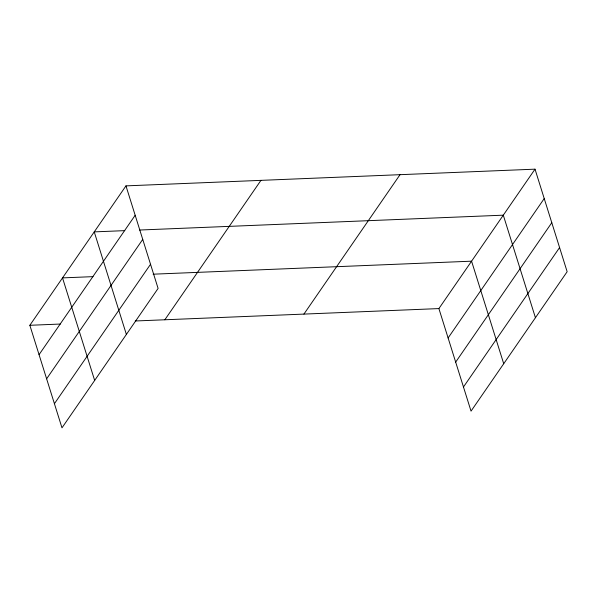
<?xml version="1.0" encoding="UTF-8"?>
<svg xmlns="http://www.w3.org/2000/svg" width="597" height="597" viewBox="0 0 597 597"><rect width="100%" height="100%" fill="white"/><g stroke="black" fill="none" stroke-linecap="round" stroke-linejoin="round"><path stroke-width="0.9" d="M125.967 185.876L158.101 288.418L61.984 427.833L29.85 325.29L125.967 185.876L535.016 169.167L567.15 271.71L471.033 411.124L438.899 308.582L535.016 169.167M39.059 354.67L135.176 215.263M46.626 378.811L142.735 239.404M54.417 403.691L150.534 264.277M164.839 319.776L260.949 180.361M303.918 314.097L400.027 174.682M448.108 337.962L544.225 198.555M455.675 362.103L551.792 222.696M463.473 386.983L559.583 247.568M124.758 230.636L94.244 231.882L126.377 334.424M139.549 230.032L503.301 215.174L535.434 317.716M93.042 276.642L62.528 277.889L94.662 380.431M153.138 274.187L471.578 261.18L503.711 363.722M29.85 325.29L60.364 324.044M135.25 320.985L438.899 308.582"/></g></svg>
